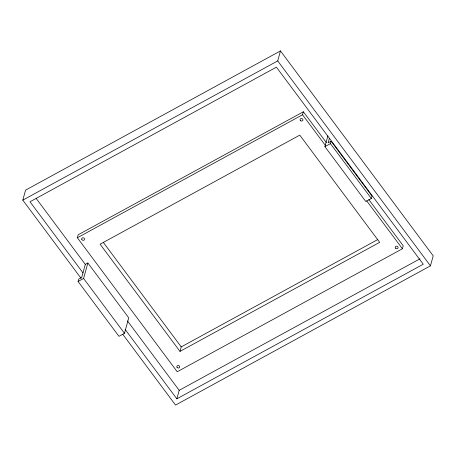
<?xml version="1.0" encoding="UTF-8"?>
<svg xmlns="http://www.w3.org/2000/svg" width="456" height="456" viewBox="0 0 456 456"><rect width="100%" height="100%" fill="white"/><g stroke="black" fill="none" stroke-linecap="round" stroke-linejoin="round"><path stroke-width="0.68" d="M81.088 278.348L22.8 200.138L25.553 190.152L280.469 50.918L433.2 255.862L430.447 265.848L175.531 405.082L122.778 334.294M368.813 199.585L403.229 245.773L402.409 248.771L177.23 371.76L77.366 237.758L78.193 234.766L303.365 111.777L326.314 142.568M78.073 281.472L78.734 279.078L81.709 277.453L85.312 264.372L87.86 262.975L128.746 317.838L124.482 333.319L118.959 336.334L78.073 281.472L83.596 278.456L87.86 262.975M179.989 351.399L379.671 242.33L299.78 135.13L100.098 244.199L179.989 351.399L181.226 346.902L377.79 239.542M125.132 329.426L176.842 398.818L179.185 390.33L419.987 258.803M22.8 200.138L277.715 60.904L280.469 50.918M77.366 237.758L302.545 114.769L303.365 111.777M329.392 138.265L328.126 142.859L331.102 141.235L371.988 196.097L371.327 198.491L365.803 201.512L324.917 146.65L327.881 135.882M324.917 146.65L330.44 143.634L331.102 141.235M176.842 398.818L423.265 264.224L276.404 67.169L29.988 201.763L82.975 272.859M277.715 60.904L430.447 265.848M330.44 143.634L371.327 198.491M302.545 114.769L325.487 145.561M366.709 200.874L402.409 248.771M103.461 242.558L181.226 346.902M36.138 198.388L85.312 264.372M127.469 320.938L179.185 390.33M83.596 278.456L124.482 333.319M395.466 248.121A1.459 1.265 15.4 0 0 397.963 248.104A1.459 1.265 15.4 0 0 396.538 246.194A1.459 1.265 15.4 0 0 395.466 248.121M300.304 120.43A1.459 1.265 15.4 0 0 302.801 120.412A1.459 1.265 15.4 0 0 301.376 118.497A1.459 1.265 15.4 0 0 300.304 120.43M177.088 367.399A1.459 1.265 15.4 0 0 179.584 367.382A1.459 1.265 15.4 0 0 178.165 365.467A1.459 1.265 15.4 0 0 177.088 367.399M81.926 239.708A1.459 1.265 15.4 0 0 84.423 239.685A1.459 1.265 15.4 0 0 82.998 237.775A1.459 1.265 15.4 0 0 81.926 239.708"/></g></svg>
